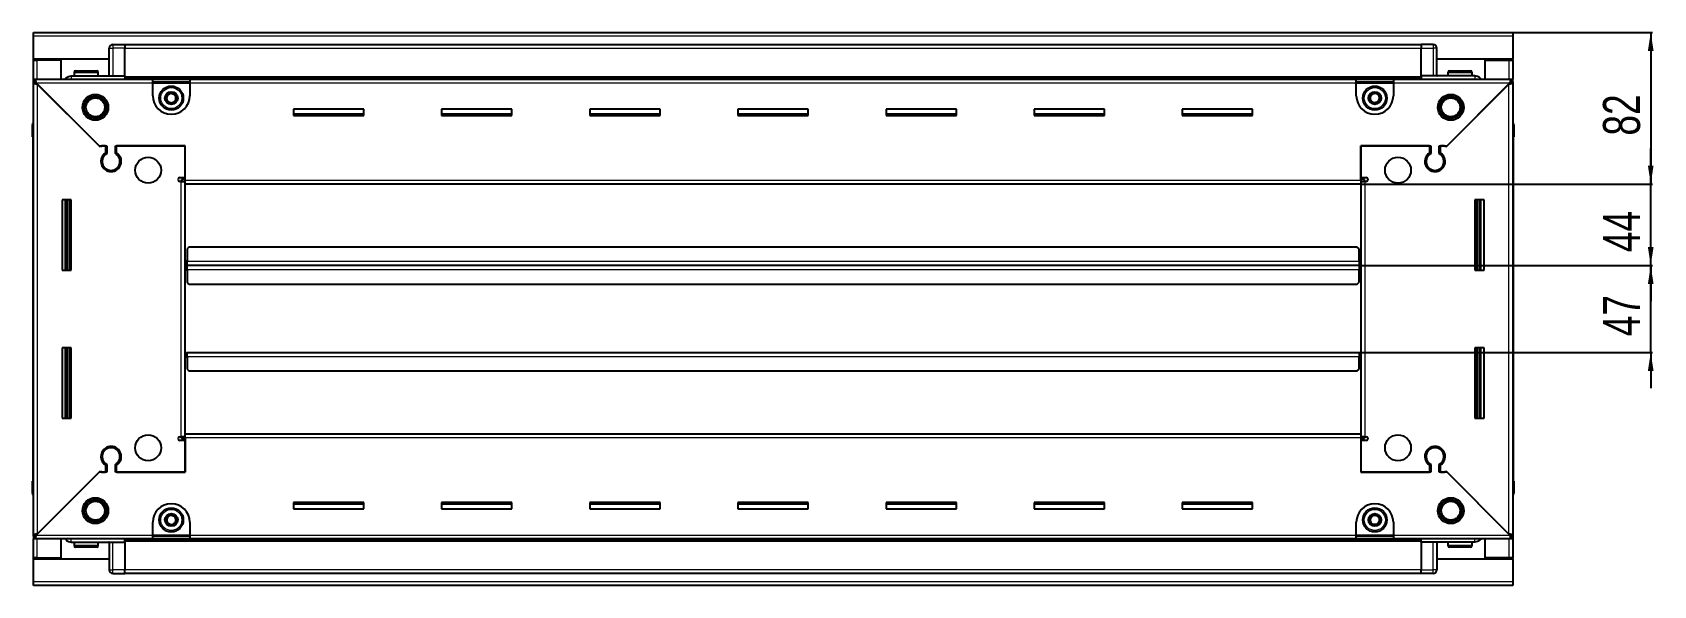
# Model space of a CAD drawing. Header units: millimetres. Extents: x 799 to 4278, y -297 to 1771.
# Drawn here: x 3403 to 4278, y 1344 to 1643 of the extents above; entities that cross this region are included whole.
import ezdxf

# ---------------------------------------------------------------- set-up
doc = ezdxf.new("R2010")
doc.units = ezdxf.units.MM
doc.layers.add('FORMAT', color=7, linetype='Continuous')
doc.styles.add('SLDTEXTSTYLE0', font='TXT', dxfattribs={"width": 0.75})
doc.dimstyles.new('SLDDIMSTYLE0', dxfattribs={"dimtxt": 20, "dimasz": 10, "dimexe": 0, "dimexo": 0.0625, "dimgap": 5, "dimtad": 2, "dimdec": 1, "dimrnd": 1e-09, "dimzin": 12, "dimdsep": 46, "dimtxsty": 'SLDTEXTSTYLE0', "dimsah": 1, "dimcen": 0.09, "dimadec": 0, "dimazin": 3, "dimtfac": 1, "dimtofl": 0, "dimtmove": 0, "dimatfit": 3, "dimfxl": 0, "dimfrac": 2, "dimtolj": 1, "dimtzin": 12, "dimarcsym": 0})
doc.dimstyles.new('SLDDIMSTYLE1', dxfattribs={"dimtxt": 20, "dimasz": 10, "dimexe": 0, "dimexo": 0.0625, "dimgap": 5, "dimtad": 2, "dimdec": 1, "dimrnd": 1e-09, "dimzin": 12, "dimdsep": 46, "dimtxsty": 'SLDTEXTSTYLE0', "dimsah": 1, "dimcen": 0.09, "dimadec": 0, "dimazin": 3, "dimtfac": 1, "dimtmove": 0, "dimatfit": 0, "dimfxl": 0, "dimfrac": 2, "dimtolj": 1, "dimtzin": 12, "dimarcsym": 0})

# ---------------------------------------------------------------- blocks, each defined once
blk = doc.blocks.new('_D_5')
at = {"layer": 'FORMAT'}
for p, q in [((4202.19, 1643.43), (4277.68, 1643.43)), ((4276.68, 1643.43), (4276.68, 1561.43)), ((4120.19, 1561.43), (4277.68, 1561.43))]:
    blk.add_line(p, q, dxfattribs=at)
for points in [[(4276.68, 1643.43), (4275.15, 1633.43), (4278.22, 1633.43)], [(4276.68, 1561.43), (4278.22, 1571.43), (4275.15, 1571.43)]]:
    blk.add_solid(points, dxfattribs=at)
at = {"layer": 'FORMAT', "insert": (4250.9, 1587.66), "char_height": 20, "attachment_point": 1, "rotation": 90, "style": 'SLDTEXTSTYLE0'}
blk.add_mtext('82', dxfattribs=at)
blk = doc.blocks.new('_D_6')
at = {"layer": 'FORMAT'}
for p, q in [((4276.68, 1561.43), (4276.68, 1580.66)), ((4120.19, 1561.43), (4277.68, 1561.43)), ((4276.68, 1517.43), (4276.68, 1561.43)), ((4119.19, 1517.43), (4277.68, 1517.43)), ((4276.68, 1517.43), (4276.68, 1498.2))]:
    blk.add_line(p, q, dxfattribs=at)
for points in [[(4276.68, 1561.43), (4278.22, 1571.43), (4275.15, 1571.43)], [(4276.68, 1517.43), (4275.15, 1507.43), (4278.22, 1507.43)]]:
    blk.add_solid(points, dxfattribs=at)
at = {"layer": 'FORMAT', "insert": (4250.9, 1524.66), "char_height": 20, "attachment_point": 1, "rotation": 90, "style": 'SLDTEXTSTYLE0'}
blk.add_mtext('44', dxfattribs=at)
blk = doc.blocks.new('_D_7')
at = {"layer": 'FORMAT'}
for p, q in [((4276.68, 1517.43), (4276.68, 1536.66)), ((4119.19, 1517.43), (4277.68, 1517.43)), ((4276.68, 1470.43), (4276.68, 1517.43)), ((4119.19, 1470.43), (4277.68, 1470.43)), ((4276.68, 1470.43), (4276.68, 1451.2))]:
    blk.add_line(p, q, dxfattribs=at)
for points in [[(4276.68, 1517.43), (4278.22, 1527.43), (4275.15, 1527.43)], [(4276.68, 1470.43), (4275.15, 1460.43), (4278.22, 1460.43)]]:
    blk.add_solid(points, dxfattribs=at)
at = {"layer": 'FORMAT', "insert": (4250.9, 1479.16), "char_height": 20, "attachment_point": 1, "rotation": 90, "style": 'SLDTEXTSTYLE0'}
blk.add_mtext('47', dxfattribs=at)

msp = doc.modelspace()

# ---------------------------------------------------------------- linework, layer by layer
at = {"color": 7, "linetype": 'Continuous', "lineweight": 25}
for p, q in [((3403.18, 1641.33), (3403.18, 1643.43)), ((3403.18, 1643.43), (4202.18, 1643.43)), ((3403.18, 1628.93), (3403.18, 1641.33)), ((4202.18, 1643.43), (4202.18, 1641.33)), ((4202.18, 1641.33), (4202.18, 1628.93)), ((3444.18, 1628.93), (3403.18, 1628.93)), ((3403.18, 1628.43), (3403.18, 1628.93)), ((3404.68, 1628.43), (3404.68, 1628.93)), ((3444.18, 1619.93), (3444.18, 1634.93)), ((3444.86, 1636.43), (3444.86, 1636.43)), ((3446.18, 1636.93), (3452.68, 1636.93)), ((3446.18, 1636.93), (3452.68, 1636.93)), ((3452.68, 1636.93), (3452.68, 1636.93)), ((3452.68, 1636.93), (3452.68, 1636.93)), ((3452.68, 1636.93), (3452.68, 1634.93)), ((4152.68, 1636.78), (3452.68, 1636.78)), ((3452.68, 1619.93), (3452.68, 1634.93)), ((4152.68, 1636.93), (4152.68, 1636.93)), ((4159.18, 1636.93), (4152.68, 1636.93)), ((4159.18, 1636.93), (4152.68, 1636.93)), ((4152.68, 1636.93), (4152.68, 1634.93)), ((4152.68, 1619.93), (4152.68, 1634.93)), ((4161.18, 1634.93), (4161.18, 1634.93)), ((4161.18, 1619.93), (4161.18, 1634.93)), ((4202.18, 1628.93), (4161.18, 1628.93)), ((4200.68, 1628.43), (4200.68, 1628.93)), ((4202.18, 1628.43), (4202.18, 1628.93)), ((3403.18, 1618.18), (3403.18, 1628.43)), ((3403.18, 1628.43), (3405.28, 1628.43)), ((3418.18, 1628.43), (3405.28, 1628.43)), ((3418.18, 1618.18), (3418.18, 1628.43)), ((3423.68, 1619.93), (3452.68, 1619.93)), ((3425.18, 1621.83), (3425.18, 1619.93)), ((3425.98, 1622.63), (3437.38, 1622.63)), ((3438.18, 1619.93), (3438.18, 1621.83)), ((3452.68, 1619.93), (3452.68, 1619.43)), ((4152.68, 1619.93), (4152.68, 1619.43)), ((4181.68, 1619.93), (4152.68, 1619.93)), ((4167.18, 1621.83), (4167.18, 1619.93)), ((4167.98, 1622.63), (4179.38, 1622.63)), ((4180.18, 1619.93), (4180.18, 1621.83)), ((4187.18, 1618.18), (4187.18, 1628.43)), ((4187.18, 1628.43), (4200.08, 1628.43)), ((4200.08, 1628.43), (4202.18, 1628.43)), ((4202.18, 1628.43), (4202.18, 1618.18)), ((3403.18, 1616.68), (3403.18, 1618.18)), ((3403.18, 1618.18), (3404.18, 1618.18)), ((3403.18, 1616.18), (3403.18, 1616.68)), ((3403.18, 1616.68), (3404.18, 1616.68)), ((3403.18, 1371.68), (3403.18, 1616.18)), ((3404.68, 1616.18), (3403.18, 1616.18)), ((3404.18, 1618.18), (3467.68, 1618.18)), ((3404.18, 1616.68), (3404.18, 1618.18)), ((3404.78, 1616.08), (3438.68, 1582.18)), ((3439.38, 1581.48), (3405.28, 1615.58)), ((3452.68, 1618.78), (4152.68, 1618.78)), ((3467.68, 1616.08), (3467.68, 1618.18)), ((3467.68, 1618.18), (3487.68, 1618.18)), ((3467.68, 1616.68), (3487.68, 1616.68)), ((3467.68, 1609.18), (3467.68, 1616.08)), ((3487.68, 1618.18), (4117.68, 1618.18)), ((3487.68, 1618.18), (3487.68, 1616.08)), ((3487.68, 1616.08), (3487.68, 1609.18)), ((4117.68, 1616.08), (4117.68, 1618.18)), ((4117.68, 1618.18), (4137.68, 1618.18)), ((4117.68, 1616.68), (4137.68, 1616.68)), ((4117.68, 1609.18), (4117.68, 1616.08)), ((4137.68, 1618.18), (4201.18, 1618.18)), ((4137.68, 1618.18), (4137.68, 1616.08)), ((4137.68, 1616.08), (4137.68, 1609.18)), ((4200.08, 1615.58), (4165.98, 1581.48)), ((4166.68, 1582.18), (4200.58, 1616.08)), ((4200.68, 1616.18), (4202.18, 1616.18)), ((4201.18, 1616.68), (4201.18, 1618.18)), ((4201.18, 1618.18), (4202.18, 1618.18)), ((4201.18, 1616.68), (4202.18, 1616.68)), ((4202.18, 1616.68), (4202.18, 1618.18)), ((4202.18, 1616.68), (4202.18, 1616.18)), ((4202.18, 1616.18), (4202.18, 1371.68)), ((3581.68, 1601.93), (3543.68, 1601.93)), ((3543.68, 1601.93), (3543.68, 1598.43)), ((3581.68, 1599.18), (3543.68, 1599.18)), ((3543.68, 1598.43), (3581.68, 1598.43)), ((3581.68, 1598.43), (3581.68, 1601.93)), ((3661.68, 1601.93), (3623.68, 1601.93)), ((3623.68, 1601.93), (3623.68, 1598.43)), ((3661.68, 1599.18), (3623.68, 1599.18)), ((3623.68, 1598.43), (3661.68, 1598.43)), ((3661.68, 1598.43), (3661.68, 1601.93)), ((3741.68, 1601.93), (3703.68, 1601.93)), ((3703.68, 1601.93), (3703.68, 1598.43)), ((3741.68, 1599.18), (3703.68, 1599.18)), ((3703.68, 1598.43), (3741.68, 1598.43)), ((3741.68, 1598.43), (3741.68, 1601.93)), ((3821.68, 1601.93), (3783.68, 1601.93)), ((3783.68, 1601.93), (3783.68, 1598.43)), ((3821.68, 1599.18), (3783.68, 1599.18)), ((3783.68, 1598.43), (3821.68, 1598.43)), ((3821.68, 1598.43), (3821.68, 1601.93)), ((3901.68, 1601.93), (3863.68, 1601.93)), ((3863.68, 1601.93), (3863.68, 1598.43)), ((3901.68, 1599.18), (3863.68, 1599.18)), ((3863.68, 1598.43), (3901.68, 1598.43)), ((3901.68, 1598.43), (3901.68, 1601.93)), ((3981.68, 1601.93), (3943.68, 1601.93)), ((3943.68, 1601.93), (3943.68, 1598.43)), ((3981.68, 1599.18), (3943.68, 1599.18)), ((3943.68, 1598.43), (3981.68, 1598.43)), ((3981.68, 1598.43), (3981.68, 1601.93)), ((4061.68, 1601.93), (4023.68, 1601.93)), ((4023.68, 1601.93), (4023.68, 1598.43)), ((4061.68, 1599.18), (4023.68, 1599.18)), ((4023.68, 1598.43), (4061.68, 1598.43)), ((4061.68, 1598.43), (4061.68, 1601.93)), ((4202.18, 1594.76), (4202.18, 1594.76)), ((3402.68, 1593.43), (3402.68, 1586.93)), ((3402.68, 1586.93), (3402.68, 1593.43)), ((3402.68, 1586.93), (3402.68, 1586.93)), ((3403.18, 1586.93), (3402.68, 1586.93)), ((3402.83, 1586.93), (3402.83, 1400.93)), ((4202.18, 1586.93), (4202.68, 1586.93)), ((4202.53, 1400.93), (4202.53, 1586.93)), ((4202.68, 1593.43), (4202.68, 1586.93)), ((4202.68, 1586.93), (4202.68, 1593.43)), ((4202.68, 1586.93), (4202.68, 1586.93)), ((4202.68, 1586.93), (4202.68, 1586.93)), ((3438.68, 1582.18), (3442.88, 1582.18)), ((3440.08, 1582.18), (3439.38, 1581.48)), ((3442.18, 1582.18), (3440.08, 1582.18)), ((3442.18, 1582.18), (3442.18, 1578.29)), ((3442.88, 1582.18), (3442.88, 1577.9)), ((3447.48, 1582.18), (3485.18, 1582.18)), ((3447.48, 1577.9), (3447.48, 1582.18)), ((3448.18, 1578.29), (3448.18, 1582.18)), ((3485.18, 1582.18), (3448.18, 1582.18)), ((3485.18, 1563.53), (3485.18, 1582.18)), ((3485.18, 1564.93), (3485.18, 1582.18)), ((4120.18, 1582.18), (4157.88, 1582.18)), ((4120.18, 1563.53), (4120.18, 1582.18)), ((4120.18, 1582.18), (4120.18, 1564.93)), ((4157.18, 1582.18), (4120.18, 1582.18)), ((4157.18, 1582.18), (4157.18, 1578.29)), ((4157.88, 1582.18), (4157.88, 1577.9)), ((4162.48, 1582.18), (4166.68, 1582.18)), ((4162.48, 1577.9), (4162.48, 1582.18)), ((4165.28, 1582.18), (4163.18, 1582.18)), ((4163.18, 1578.29), (4163.18, 1582.18)), ((4165.98, 1581.48), (4165.28, 1582.18)), ((3443.18, 1569.32), (3443.18, 1568.56)), ((4162.18, 1569.32), (4162.18, 1568.56)), ((3482.33, 1564.93), (3485.18, 1564.93)), ((3483.08, 1562.93), (3482.33, 1562.93)), ((3483.08, 1562.93), (3485.18, 1562.93)), ((3485.18, 1563.93), (3483.18, 1563.93)), ((3483.18, 1563.93), (3483.18, 1562.93)), ((3485.18, 1561.43), (3485.18, 1563.53)), ((4120.18, 1561.43), (3485.18, 1561.43)), ((3485.18, 1426.43), (3485.18, 1561.43)), ((4120.18, 1564.93), (4123.03, 1564.93)), ((4122.18, 1563.93), (4120.18, 1563.93)), ((4120.18, 1563.53), (4120.18, 1561.43)), ((4120.18, 1562.93), (4122.28, 1562.93)), ((4120.18, 1561.43), (4120.18, 1426.43)), ((4122.18, 1562.93), (4122.18, 1563.93)), ((4123.03, 1562.93), (4122.28, 1562.93)), ((3423.68, 1552.93), (3418.68, 1552.93)), ((3418.68, 1552.93), (3418.68, 1514.93)), ((3420.83, 1514.93), (3420.83, 1552.93)), ((3422.63, 1514.93), (3422.63, 1552.93)), ((3422.66, 1514.93), (3422.66, 1552.93)), ((3423.68, 1514.93), (3423.68, 1552.93)), ((4181.68, 1552.93), (4181.68, 1514.93)), ((4186.68, 1552.93), (4181.68, 1552.93)), ((4182.71, 1552.93), (4182.71, 1514.93)), ((4182.74, 1552.93), (4182.74, 1514.93)), ((4184.53, 1552.93), (4184.53, 1514.93)), ((4186.68, 1514.93), (4186.68, 1552.93)), ((3487.18, 1527.43), (3486.18, 1526.43)), ((3486.18, 1526.43), (3486.18, 1519.53)), ((4118.18, 1527.43), (3487.18, 1527.43)), ((4119.18, 1526.43), (4118.18, 1527.43)), ((4119.18, 1519.53), (4119.18, 1526.43)), ((3418.68, 1514.93), (3423.68, 1514.93)), ((3485.93, 1517.43), (3485.18, 1517.43)), ((3486.18, 1520.28), (3485.93, 1520.28)), ((3485.93, 1520.28), (3485.93, 1517.43)), ((3485.93, 1517.43), (3485.93, 1514.58)), ((3486.18, 1517.43), (3486.18, 1519.53)), ((3486.18, 1515.33), (3486.18, 1517.43)), ((4119.18, 1517.43), (3486.18, 1517.43)), ((3486.18, 1515.33), (3486.18, 1508.43)), ((4119.43, 1520.28), (4119.18, 1520.28)), ((4119.18, 1519.53), (4119.18, 1517.43)), ((4119.18, 1517.43), (4119.18, 1515.33)), ((4119.18, 1508.43), (4119.18, 1515.33)), ((4119.43, 1517.43), (4119.43, 1520.28)), ((4119.43, 1514.58), (4119.43, 1517.43)), ((4120.18, 1517.43), (4119.43, 1517.43)), ((4181.68, 1514.93), (4186.68, 1514.93)), ((3485.93, 1514.58), (3486.18, 1514.58)), ((3486.18, 1508.43), (3487.18, 1507.43)), ((3487.18, 1507.43), (4118.18, 1507.43)), ((4118.18, 1507.43), (4119.18, 1508.43)), ((4119.18, 1514.58), (4119.43, 1514.58)), ((3423.68, 1472.93), (3418.68, 1472.93)), ((3418.68, 1472.93), (3418.68, 1434.93)), ((3420.83, 1434.93), (3420.83, 1472.93)), ((3422.63, 1434.93), (3422.63, 1472.93)), ((3422.66, 1434.93), (3422.66, 1472.93)), ((3423.68, 1434.93), (3423.68, 1472.93)), ((4181.68, 1472.93), (4181.68, 1434.93)), ((4186.68, 1472.93), (4181.68, 1472.93)), ((4182.71, 1472.93), (4182.71, 1434.93)), ((4182.74, 1472.93), (4182.74, 1434.93)), ((4184.53, 1472.93), (4184.53, 1434.93)), ((4186.68, 1434.93), (4186.68, 1472.93)), ((3485.18, 1470.43), (3485.93, 1470.43)), ((3485.93, 1470.43), (3485.93, 1467.58)), ((3485.93, 1467.58), (3486.18, 1467.58)), ((3486.18, 1470.43), (4119.18, 1470.43)), ((3486.18, 1468.33), (3486.18, 1470.43)), ((3486.18, 1468.33), (3486.18, 1461.43)), ((4119.18, 1470.43), (4119.18, 1468.33)), ((4119.18, 1461.43), (4119.18, 1468.33)), ((4119.18, 1467.58), (4119.43, 1467.58)), ((4119.43, 1467.58), (4119.43, 1470.43)), ((4119.43, 1470.43), (4120.18, 1470.43)), ((3486.18, 1461.43), (3487.18, 1460.43)), ((3487.18, 1460.43), (4118.18, 1460.43)), ((4118.18, 1460.43), (4119.18, 1461.43)), ((3418.68, 1434.93), (3423.68, 1434.93)), ((4181.68, 1434.93), (4186.68, 1434.93)), ((3443.18, 1419.31), (3443.18, 1418.55)), ((3482.33, 1424.93), (3483.08, 1424.93)), ((3485.18, 1422.93), (3482.33, 1422.93)), ((3485.18, 1424.93), (3483.08, 1424.93)), ((3483.18, 1424.93), (3483.18, 1423.93)), ((3483.18, 1423.93), (3485.18, 1423.93)), ((3485.18, 1426.43), (4120.18, 1426.43)), ((3485.18, 1424.33), (3485.18, 1426.43)), ((3485.18, 1424.33), (3485.18, 1405.68)), ((3485.18, 1405.68), (3485.18, 1422.93)), ((4120.18, 1426.43), (4120.18, 1424.33)), ((4122.28, 1424.93), (4120.18, 1424.93)), ((4120.18, 1424.33), (4120.18, 1405.68)), ((4120.18, 1423.93), (4122.18, 1423.93)), ((4120.18, 1422.93), (4120.18, 1405.68)), ((4123.03, 1422.93), (4120.18, 1422.93)), ((4122.18, 1423.93), (4122.18, 1424.93)), ((4122.28, 1424.93), (4123.03, 1424.93)), ((4162.18, 1419.31), (4162.18, 1418.55)), ((3442.88, 1409.97), (3442.88, 1405.68)), ((3447.48, 1405.68), (3447.48, 1409.97)), ((4157.88, 1409.97), (4157.88, 1405.68)), ((4162.48, 1405.68), (4162.48, 1409.97)), ((3402.68, 1394.43), (3402.68, 1400.93)), ((3402.68, 1400.93), (3402.68, 1400.93)), ((3402.68, 1400.93), (3402.68, 1400.93)), ((3402.68, 1400.93), (3402.68, 1394.43)), ((3403.18, 1400.93), (3402.68, 1400.93)), ((3438.68, 1405.68), (3404.78, 1371.78)), ((3405.28, 1372.28), (3439.38, 1406.38)), ((3442.88, 1405.68), (3438.68, 1405.68)), ((3439.38, 1406.38), (3440.08, 1405.68)), ((3440.08, 1405.68), (3442.18, 1405.68)), ((3442.18, 1409.57), (3442.18, 1405.68)), ((3485.18, 1405.68), (3447.48, 1405.68)), ((3448.18, 1405.68), (3448.18, 1409.57)), ((3448.18, 1405.68), (3485.18, 1405.68)), ((4157.88, 1405.68), (4120.18, 1405.68)), ((4120.18, 1405.68), (4157.18, 1405.68)), ((4157.18, 1409.57), (4157.18, 1405.68)), ((4166.68, 1405.68), (4162.48, 1405.68)), ((4163.18, 1405.68), (4163.18, 1409.57)), ((4163.18, 1405.68), (4165.28, 1405.68)), ((4165.28, 1405.68), (4165.98, 1406.38)), ((4165.98, 1406.38), (4200.08, 1372.28)), ((4200.58, 1371.78), (4166.68, 1405.68)), ((4202.18, 1400.93), (4202.68, 1400.93)), ((4202.68, 1400.93), (4202.68, 1400.93)), ((4202.68, 1394.43), (4202.68, 1400.93)), ((4202.68, 1400.93), (4202.68, 1394.43)), ((3403.18, 1393.11), (3403.18, 1393.11)), ((3581.68, 1389.43), (3543.68, 1389.43)), ((3543.68, 1389.43), (3543.68, 1385.93)), ((3543.68, 1388.68), (3581.68, 1388.68)), ((3543.68, 1385.93), (3581.68, 1385.93)), ((3581.68, 1385.93), (3581.68, 1389.43)), ((3661.68, 1389.43), (3623.68, 1389.43)), ((3623.68, 1389.43), (3623.68, 1385.93)), ((3623.68, 1388.68), (3661.68, 1388.68)), ((3623.68, 1385.93), (3661.68, 1385.93)), ((3661.68, 1385.93), (3661.68, 1389.43)), ((3741.68, 1389.43), (3703.68, 1389.43)), ((3703.68, 1389.43), (3703.68, 1385.93)), ((3703.68, 1388.68), (3741.68, 1388.68)), ((3703.68, 1385.93), (3741.68, 1385.93)), ((3741.68, 1385.93), (3741.68, 1389.43)), ((3821.68, 1389.43), (3783.68, 1389.43)), ((3783.68, 1389.43), (3783.68, 1385.93)), ((3783.68, 1388.68), (3821.68, 1388.68)), ((3783.68, 1385.93), (3821.68, 1385.93)), ((3821.68, 1385.93), (3821.68, 1389.43)), ((3901.68, 1389.43), (3863.68, 1389.43)), ((3863.68, 1389.43), (3863.68, 1385.93)), ((3863.68, 1388.68), (3901.68, 1388.68)), ((3863.68, 1385.93), (3901.68, 1385.93)), ((3901.68, 1385.93), (3901.68, 1389.43)), ((3981.68, 1389.43), (3943.68, 1389.43)), ((3943.68, 1389.43), (3943.68, 1385.93)), ((3943.68, 1388.68), (3981.68, 1388.68)), ((3943.68, 1385.93), (3981.68, 1385.93)), ((3981.68, 1385.93), (3981.68, 1389.43)), ((4061.68, 1389.43), (4023.68, 1389.43)), ((4023.68, 1389.43), (4023.68, 1385.93)), ((4023.68, 1388.68), (4061.68, 1388.68)), ((4023.68, 1385.93), (4061.68, 1385.93)), ((4061.68, 1385.93), (4061.68, 1389.43)), ((3467.68, 1371.78), (3467.68, 1378.68)), ((3487.68, 1378.68), (3487.68, 1371.78)), ((4117.68, 1371.78), (4117.68, 1378.68)), ((4137.68, 1378.68), (4137.68, 1371.78)), ((3403.18, 1371.18), (3403.18, 1371.68)), ((3404.68, 1371.68), (3403.18, 1371.68)), ((3403.18, 1371.18), (3403.18, 1369.68)), ((3404.18, 1371.18), (3403.18, 1371.18)), ((3403.18, 1359.43), (3403.18, 1369.68)), ((3404.18, 1369.68), (3403.18, 1369.68)), ((3404.18, 1371.18), (3404.18, 1369.68)), ((3467.68, 1369.68), (3404.18, 1369.68)), ((3418.18, 1359.43), (3418.18, 1369.68)), ((3423.68, 1367.93), (3452.68, 1367.93)), ((3425.18, 1367.93), (3425.18, 1366.03)), ((3438.18, 1366.03), (3438.18, 1367.93)), ((3444.18, 1367.93), (3444.18, 1352.93)), ((4152.68, 1369.08), (3452.68, 1369.08)), ((3452.68, 1367.93), (3452.68, 1368.43)), ((3452.68, 1367.93), (3452.68, 1352.93)), ((3467.68, 1369.68), (3467.68, 1371.78)), ((3487.68, 1371.18), (3467.68, 1371.18)), ((3487.68, 1369.68), (3467.68, 1369.68)), ((3487.68, 1371.78), (3487.68, 1369.68)), ((4117.68, 1369.68), (3487.68, 1369.68)), ((4117.68, 1369.68), (4117.68, 1371.78)), ((4137.68, 1371.18), (4117.68, 1371.18)), ((4137.68, 1369.68), (4117.68, 1369.68)), ((4137.68, 1371.78), (4137.68, 1369.68)), ((4201.18, 1369.68), (4137.68, 1369.68)), ((4152.68, 1367.93), (4152.68, 1368.43)), ((4181.68, 1367.93), (4152.68, 1367.93)), ((4152.68, 1367.93), (4152.68, 1352.93)), ((4161.18, 1367.93), (4161.18, 1352.93)), ((4167.18, 1367.93), (4167.18, 1366.03)), ((4180.18, 1366.03), (4180.18, 1367.93)), ((4187.18, 1359.43), (4187.18, 1369.68)), ((4200.68, 1371.68), (4202.18, 1371.68)), ((4201.18, 1371.18), (4201.18, 1369.68)), ((4202.18, 1371.18), (4201.18, 1371.18)), ((4202.18, 1369.68), (4201.18, 1369.68)), ((4202.18, 1371.68), (4202.18, 1371.18)), ((4202.18, 1371.18), (4202.18, 1369.68)), ((4202.18, 1369.68), (4202.18, 1359.43)), ((3405.28, 1359.43), (3403.18, 1359.43)), ((3403.18, 1358.93), (3403.18, 1359.43)), ((3403.18, 1358.93), (3444.18, 1358.93)), ((3403.18, 1346.53), (3403.18, 1358.93)), ((3404.68, 1358.93), (3404.68, 1359.43)), ((3405.28, 1359.43), (3418.18, 1359.43)), ((3429.76, 1365.23), (3425.98, 1365.23)), ((3437.38, 1365.23), (3429.76, 1365.23)), ((4161.18, 1358.93), (4202.18, 1358.93)), ((4174.98, 1365.23), (4167.98, 1365.23)), ((4179.38, 1365.23), (4174.98, 1365.23)), ((4200.08, 1359.43), (4187.18, 1359.43)), ((4202.18, 1359.43), (4200.08, 1359.43)), ((4200.68, 1358.93), (4200.68, 1359.43)), ((4202.18, 1358.93), (4202.18, 1359.43)), ((4202.18, 1358.93), (4202.18, 1346.53)), ((3444.18, 1352.93), (3444.18, 1352.93)), ((3446.18, 1350.93), (3452.68, 1350.93)), ((3446.18, 1350.93), (3452.68, 1350.93)), ((3452.68, 1350.93), (3452.68, 1352.93)), ((3452.68, 1351.08), (4152.68, 1351.08)), ((3452.68, 1350.93), (3452.68, 1350.93)), ((4152.68, 1350.93), (4152.68, 1352.93)), ((4152.68, 1350.93), (4152.68, 1350.93)), ((4159.18, 1350.93), (4152.68, 1350.93)), ((4152.68, 1350.93), (4152.68, 1350.93)), ((4159.18, 1350.93), (4152.68, 1350.93)), ((4160.51, 1351.43), (4160.51, 1351.43)), ((3403.18, 1344.43), (3403.18, 1346.53)), ((4202.18, 1344.43), (3403.18, 1344.43)), ((4202.18, 1346.53), (4202.18, 1344.43))]:
    msp.add_line(p, q, dxfattribs=at)
at = {"color": 8, "linetype": 'Continuous', "lineweight": 18}
for p, q in [((4202.18, 1641.33), (3403.18, 1641.33)), ((3405.28, 1628.43), (3405.28, 1628.93)), ((3444.18, 1634.93), (3446.18, 1634.93)), ((3446.18, 1636.93), (3446.18, 1634.93)), ((3446.18, 1634.93), (3446.18, 1619.93)), ((3452.68, 1634.93), (3446.18, 1634.93)), ((4152.68, 1634.78), (3452.68, 1634.78)), ((4152.68, 1634.93), (4159.18, 1634.93)), ((4159.18, 1636.93), (4159.18, 1634.93)), ((4159.18, 1634.93), (4159.18, 1619.93)), ((4161.18, 1634.93), (4159.18, 1634.93)), ((4200.08, 1628.93), (4200.08, 1628.43)), ((3405.28, 1618.18), (3405.28, 1628.43)), ((3425.18, 1621.83), (3438.18, 1621.83)), ((4167.18, 1621.83), (4180.18, 1621.83)), ((4200.08, 1628.43), (4200.08, 1618.18)), ((3467.68, 1616.08), (3404.78, 1616.08)), ((3405.28, 1615.58), (3405.28, 1372.28)), ((4152.68, 1619.43), (3452.68, 1619.43)), ((4152.68, 1618.2), (3452.68, 1618.2)), ((3467.68, 1616.08), (3487.68, 1616.08)), ((4117.68, 1616.08), (3487.68, 1616.08)), ((4117.68, 1616.08), (4137.68, 1616.08)), ((4200.58, 1616.08), (4137.68, 1616.08)), ((4200.08, 1372.28), (4200.08, 1615.58)), ((3403.18, 1593.43), (3402.68, 1593.43)), ((4202.18, 1593.43), (4202.68, 1593.43)), ((3483.08, 1424.93), (3483.08, 1562.93)), ((3485.18, 1563.53), (4120.18, 1563.53)), ((4122.28, 1562.93), (4122.28, 1424.93)), ((3420.18, 1552.93), (3420.18, 1514.93)), ((3421.42, 1552.93), (3421.42, 1514.93)), ((4183.95, 1514.93), (4183.95, 1552.93)), ((4185.18, 1514.93), (4185.18, 1552.93)), ((4119.18, 1519.53), (3486.18, 1519.53)), ((3486.18, 1515.33), (4119.18, 1515.33)), ((3420.18, 1472.93), (3420.18, 1434.93)), ((3421.42, 1472.93), (3421.42, 1434.93)), ((4183.95, 1434.93), (4183.95, 1472.93)), ((4185.18, 1434.93), (4185.18, 1472.93)), ((3486.18, 1468.33), (4119.18, 1468.33)), ((4120.18, 1424.33), (3485.18, 1424.33)), ((3403.18, 1394.43), (3402.68, 1394.43)), ((4202.18, 1394.43), (4202.68, 1394.43)), ((3404.78, 1371.78), (3467.68, 1371.78)), ((3405.28, 1359.43), (3405.28, 1369.68)), ((3429.49, 1366.03), (3425.18, 1366.03)), ((3438.18, 1366.03), (3429.49, 1366.03)), ((3446.18, 1352.93), (3446.18, 1367.93)), ((3452.68, 1369.67), (4152.68, 1369.67)), ((3452.68, 1368.43), (4152.68, 1368.43)), ((3487.68, 1371.78), (3467.68, 1371.78)), ((3487.68, 1371.78), (4117.68, 1371.78)), ((4137.68, 1371.78), (4117.68, 1371.78)), ((4137.68, 1371.78), (4200.58, 1371.78)), ((4159.18, 1352.93), (4159.18, 1367.93)), ((4175.16, 1366.03), (4167.18, 1366.03)), ((4180.18, 1366.03), (4175.16, 1366.03)), ((4200.08, 1369.68), (4200.08, 1359.43)), ((3405.28, 1358.93), (3405.28, 1359.43)), ((4200.08, 1359.43), (4200.08, 1358.93)), ((3444.18, 1352.93), (3446.18, 1352.93)), ((3452.68, 1352.93), (3446.18, 1352.93)), ((3446.18, 1350.93), (3446.18, 1352.93)), ((3452.68, 1353.08), (4152.68, 1353.08)), ((4152.68, 1352.93), (4159.18, 1352.93)), ((4161.18, 1352.93), (4159.18, 1352.93)), ((4159.18, 1350.93), (4159.18, 1352.93)), ((4202.18, 1346.53), (3403.18, 1346.53))]:
    msp.add_line(p, q, dxfattribs=at)
at = {"color": 7, "linetype": 'Continuous', "lineweight": 25}
for centre, radius in [((3477.68, 1607.93), 6.5), ((3477.68, 1607.93), 3.46), ((4127.68, 1607.93), 6.5), ((4127.68, 1607.93), 3.46), ((3436.68, 1602.93), 7), ((3436.68, 1602.93), 6.03), ((3436.68, 1602.93), 5.1), ((4168.68, 1602.93), 7), ((4168.68, 1602.93), 6.02), ((4168.68, 1602.93), 5.1), ((3465.18, 1568.93), 7), ((4140.18, 1568.93), 7), ((3465.18, 1418.93), 7), ((4140.18, 1418.93), 7), ((3436.68, 1384.93), 7), ((3436.68, 1384.93), 6.03), ((3436.68, 1384.93), 5.1), ((3477.68, 1379.93), 6.5), ((3477.68, 1379.93), 3.46), ((4127.68, 1379.93), 6.5), ((4127.68, 1379.93), 3.46), ((4168.68, 1384.93), 7), ((4168.68, 1384.93), 6.02), ((4168.68, 1384.93), 5.1)]:
    msp.add_circle(centre, radius, dxfattribs=at)
at = {"color": 8, "linetype": 'Continuous', "lineweight": 18}
for centre in [(3477.68, 1607.93), (4127.68, 1607.93), (3477.68, 1379.93), (4127.68, 1379.93)]:
    msp.add_circle(centre, 5.7, dxfattribs=at)
at = {"color": 7, "linetype": 'Continuous', "lineweight": 25}
for centre, radius, start, end in [((3446.18, 1634.93), 2, 90, 180), ((3446.18, 1634.93), 2, 90, 131.40962), ((4159.18, 1634.93), 2, 0, 90), ((4159.18, 1634.93), 2, 0, 90), ((3425.98, 1621.83), 0.8, 90, 180), ((3437.38, 1621.83), 0.8, 0, 90), ((3443.98, 1620.13), 0.2, 270, 0), ((4161.38, 1620.13), 0.2, 180, 270), ((4167.98, 1621.83), 0.8, 90, 180), ((4179.38, 1621.83), 0.8, 0, 90), ((3477.68, 1609.18), 10, 180, 270), ((3477.68, 1607.93), 2.5, 134.01559, 194.01559), ((3477.68, 1607.93), 2.5, 194.01559, 254.01559), ((3477.68, 1607.93), 2.5, 74.01559, 134.01559), ((3477.68, 1607.93), 2.5, 254.01559, 314.01559), ((3477.68, 1609.18), 10, 270, 0), ((3477.68, 1607.93), 2.5, 14.01559, 74.01559), ((3477.68, 1607.93), 2.5, 314.01559, 14.01559), ((4127.68, 1609.18), 10, 180, 270), ((4127.68, 1607.93), 2.5, 160.11158, 220.11158), ((4127.68, 1607.93), 2.5, 100.11158, 160.11158), ((4127.68, 1607.93), 2.5, 220.11158, 280.11158), ((4127.68, 1607.93), 2.5, 40.11158, 100.11158), ((4127.68, 1609.18), 10, 270, 0), ((4127.68, 1607.93), 2.5, 280.11158, 340.11158), ((4127.68, 1607.93), 2.5, 340.11158, 40.11158), ((3404.68, 1593.43), 2, 138.59038, 180), ((4200.68, 1593.43), 2, 0, 41.39416), ((3445.18, 1573.68), 5.5, 123.05573, 56.94427), ((3445.18, 1573.68), 4.8, 118.63099, 61.36901), ((4160.18, 1573.68), 5.5, 123.05573, 56.94427), ((4160.18, 1573.68), 4.8, 118.63099, 61.36901), ((3482.33, 1563.93), 1, 90, 270), ((4123.03, 1563.93), 1, 270, 90), ((3445.18, 1414.18), 5.5, 303.05573, 236.94427), ((3445.18, 1414.18), 4.8, 298.63099, 241.36901), ((3482.33, 1423.93), 1, 90, 270), ((4123.03, 1423.93), 1, 270, 90), ((4160.18, 1414.18), 5.5, 303.05573, 236.94427), ((4160.18, 1414.18), 4.8, 298.63099, 241.36901), ((3404.68, 1394.43), 2, 180, 199.56674), ((3404.68, 1394.43), 2, 180, 221.40962), ((3404.68, 1394.43), 2, 213.78451, 221.40962), ((4200.68, 1394.43), 2, 318.57492, 360), ((4200.68, 1394.43), 2, 318.59038, 0), ((3477.68, 1378.68), 10, 90, 180), ((3477.68, 1378.68), 10, 0, 90), ((4127.68, 1378.68), 10, 90, 180), ((4127.68, 1378.68), 10, 0, 90), ((3477.68, 1379.93), 2.5, 127.47401, 187.47401), ((3477.68, 1379.93), 2.5, 187.47401, 247.47401), ((3477.68, 1379.93), 2.5, 67.47401, 127.47401), ((3477.68, 1379.93), 2.5, 247.47401, 307.47401), ((3477.68, 1379.93), 2.5, 7.47401, 67.47401), ((3477.68, 1379.93), 2.5, 307.47401, 7.47401), ((4127.68, 1379.93), 2.5, 147.04236, 207.04236), ((4127.68, 1379.93), 2.5, 207.04236, 267.04236), ((4127.68, 1379.93), 2.5, 87.04236, 147.04236), ((4127.68, 1379.93), 2.5, 267.04236, 327.04236), ((4127.68, 1379.93), 2.5, 27.04236, 87.04236), ((4127.68, 1379.93), 2.5, 327.04236, 27.04236), ((3425.98, 1366.03), 0.8, 180, 270), ((3437.38, 1366.03), 0.8, 270, 360), ((3443.98, 1367.73), 0.2, 0, 90), ((4161.38, 1367.73), 0.2, 90, 180), ((4167.98, 1366.03), 0.8, 180, 270), ((4179.38, 1366.03), 0.8, 270, 0), ((3446.18, 1352.93), 2, 180, 270), ((3446.18, 1352.93), 2, 180, 270), ((4159.18, 1352.93), 2, 270, 0)]:
    msp.add_arc(centre, radius, start, end, dxfattribs=at)
for points, knots in [([(3420.47, 1618.18), (3420.59, 1618.38), (3420.98, 1619.03), (3422.13, 1619.74), (3423.17, 1619.87), (3423.68, 1619.93)], [0, 0, 0, 0, 0.1822499, 0.5911249, 1, 1, 1, 1]), ([(3452.68, 1619.93), (3452.68, 1619.9), (3452.68, 1619.82), (3452.68, 1619.2), (3452.68, 1618.64), (3452.68, 1618.27), (3452.68, 1618.26)], [0, 0, 0, 0, 0.330266, 0.660532, 0.990799, 1, 1, 1, 1]), ([(4152.68, 1619.93), (4152.68, 1619.9), (4152.68, 1619.82), (4152.68, 1619.2), (4152.68, 1618.64), (4152.68, 1618.27), (4152.68, 1618.26)], [0, 0, 0, 0, 0.330266, 0.660532, 0.990799, 1, 1, 1, 1]), ([(4184.9, 1618.18), (4184.78, 1618.38), (4184.39, 1619.03), (4183.24, 1619.74), (4182.2, 1619.87), (4181.68, 1619.93)], [0, 0, 0, 0, 0.18225, 0.591125, 1, 1, 1, 1]), ([(3403.18, 1616.18), (3403.21, 1616.14), (3403.26, 1616.05), (3403.66, 1615.91), (3404.21, 1615.78), (3404.79, 1615.67), (3405.16, 1615.61), (3405.28, 1615.58)], [0, 0, 0, 0, 0.230255, 0.448522, 0.666786, 0.88505, 1, 1, 1, 1]), ([(3404.78, 1616.08), (3404.74, 1616.34), (3404.65, 1616.83), (3404.51, 1617.47), (3404.38, 1617.94), (3404.27, 1618.16), (3404.21, 1618.18), (3404.18, 1618.18)], [0, 0, 0, 0, 0.230255, 0.448522, 0.666786, 0.88505, 1, 1, 1, 1]), ([(4200.08, 1615.58), (4200.34, 1615.63), (4200.83, 1615.72), (4201.47, 1615.85), (4201.94, 1615.98), (4202.16, 1616.09), (4202.18, 1616.16), (4202.18, 1616.18)], [0, 0, 0, 0, 0.230255, 0.448522, 0.666786, 0.88505, 1, 1, 1, 1]), ([(4201.18, 1618.18), (4201.14, 1618.16), (4201.05, 1618.11), (4200.91, 1617.71), (4200.78, 1617.15), (4200.67, 1616.57), (4200.61, 1616.21), (4200.58, 1616.08)], [0, 0, 0, 0, 0.230255, 0.448522, 0.666786, 0.88505, 1, 1, 1, 1]), ([(3474.91, 1608.73), (3475.28, 1609.09), (3475.97, 1609.76), (3476.66, 1610.42), (3476.98, 1610.73)], [0, 0, 0, 0, 0.5346859, 1, 1, 1, 1]), ([(3475.61, 1605.93), (3475.52, 1606.26), (3475.33, 1607.06), (3475.08, 1608.03), (3474.94, 1608.61), (3474.91, 1608.73)], [0, 0, 0, 0, 0.362901, 0.866875, 1, 1, 1, 1]), ([(3478.38, 1605.13), (3477.89, 1605.28), (3476.96, 1605.54), (3476.04, 1605.81), (3475.61, 1605.93)], [0, 0, 0, 0, 0.534686, 1, 1, 1, 1]), ([(3476.98, 1610.73), (3477.48, 1610.59), (3478.41, 1610.33), (3479.33, 1610.06), (3479.76, 1609.94)], [0, 0, 0, 0, 0.534686, 1, 1, 1, 1]), ([(3480.46, 1607.14), (3480.09, 1606.78), (3479.39, 1606.11), (3478.7, 1605.44), (3478.38, 1605.13)], [0, 0, 0, 0, 0.534686, 1, 1, 1, 1]), ([(3479.76, 1609.94), (3479.79, 1609.82), (3479.94, 1609.24), (3480.18, 1608.27), (3480.38, 1607.47), (3480.46, 1607.14)], [0, 0, 0, 0, 0.133125, 0.637099, 1, 1, 1, 1]), ([(4124.84, 1607.43), (4124.88, 1607.54), (4125.09, 1608.11), (4125.43, 1609.04), (4125.71, 1609.82), (4125.82, 1610.14)], [0, 0, 0, 0, 0.133125, 0.637099, 1, 1, 1, 1]), ([(4126.7, 1605.22), (4126.37, 1605.61), (4125.75, 1606.35), (4125.13, 1607.09), (4124.84, 1607.43)], [0, 0, 0, 0, 0.534686, 1, 1, 1, 1]), ([(4125.82, 1610.14), (4126.33, 1610.23), (4127.28, 1610.4), (4128.23, 1610.57), (4128.67, 1610.65)], [0, 0, 0, 0, 0.534686, 1, 1, 1, 1]), ([(4129.54, 1605.73), (4129.04, 1605.64), (4128.09, 1605.47), (4127.14, 1605.3), (4126.7, 1605.22)], [0, 0, 0, 0, 0.5346859, 1, 1, 1, 1]), ([(4128.67, 1610.65), (4129, 1610.25), (4129.62, 1609.52), (4130.24, 1608.78), (4130.53, 1608.44)], [0, 0, 0, 0, 0.534686, 1, 1, 1, 1]), ([(4130.53, 1608.44), (4130.41, 1608.12), (4130.13, 1607.34), (4129.79, 1606.41), (4129.59, 1605.84), (4129.54, 1605.73)], [0, 0, 0, 0, 0.362901, 0.866875, 1, 1, 1, 1]), ([(3475.02, 1381.04), (3475.12, 1381.12), (3475.59, 1381.48), (3476.38, 1382.09), (3477.03, 1382.59), (3477.31, 1382.8)], [0, 0, 0, 0, 0.133125, 0.637099, 1, 1, 1, 1]), ([(3475.39, 1378.18), (3475.33, 1378.69), (3475.2, 1379.65), (3475.08, 1380.6), (3475.02, 1381.04)], [0, 0, 0, 0, 0.534686, 1, 1, 1, 1]), ([(3478.06, 1377.07), (3477.58, 1377.27), (3476.69, 1377.64), (3475.81, 1378.01), (3475.39, 1378.18)], [0, 0, 0, 0, 0.534686, 1, 1, 1, 1]), ([(3477.31, 1382.8), (3477.78, 1382.6), (3478.68, 1382.23), (3479.56, 1381.86), (3479.97, 1381.69)], [0, 0, 0, 0, 0.534686, 1, 1, 1, 1]), ([(3480.35, 1378.83), (3480.08, 1378.62), (3479.42, 1378.12), (3478.63, 1377.51), (3478.16, 1377.15), (3478.06, 1377.07)], [0, 0, 0, 0, 0.362901, 0.866875, 1, 1, 1, 1]), ([(3479.97, 1381.69), (3480.04, 1381.18), (3480.17, 1380.22), (3480.29, 1379.27), (3480.35, 1378.83)], [0, 0, 0, 0, 0.534686, 1, 1, 1, 1]), ([(4124.8, 1380.08), (4125.08, 1380.52), (4125.61, 1381.33), (4126.13, 1382.13), (4126.37, 1382.51)], [0, 0, 0, 0, 0.534686, 1, 1, 1, 1]), ([(4126.11, 1377.51), (4125.88, 1377.97), (4125.44, 1378.83), (4125, 1379.69), (4124.8, 1380.08)], [0, 0, 0, 0, 0.534686, 1, 1, 1, 1]), ([(4129, 1377.36), (4128.65, 1377.38), (4127.83, 1377.42), (4126.84, 1377.47), (4126.24, 1377.51), (4126.11, 1377.51)], [0, 0, 0, 0, 0.362901, 0.866875, 1, 1, 1, 1]), ([(4126.37, 1382.51), (4126.5, 1382.5), (4127.09, 1382.47), (4128.09, 1382.42), (4128.91, 1382.37), (4129.25, 1382.36)], [0, 0, 0, 0, 0.133125, 0.637099, 1, 1, 1, 1]), ([(4130.57, 1379.79), (4130.29, 1379.35), (4129.76, 1378.54), (4129.24, 1377.74), (4129, 1377.36)], [0, 0, 0, 0, 0.534686, 1, 1, 1, 1]), ([(4129.25, 1382.36), (4129.49, 1381.9), (4129.93, 1381.04), (4130.36, 1380.18), (4130.57, 1379.79)], [0, 0, 0, 0, 0.5346859, 1, 1, 1, 1]), ([(3405.28, 1372.28), (3405.03, 1372.24), (3404.54, 1372.15), (3403.9, 1372.01), (3403.43, 1371.88), (3403.21, 1371.77), (3403.19, 1371.71), (3403.18, 1371.68)], [0, 0, 0, 0, 0.230255, 0.448522, 0.666786, 0.88505, 1, 1, 1, 1]), ([(3404.18, 1369.68), (3404.23, 1369.71), (3404.32, 1369.76), (3404.45, 1370.16), (3404.58, 1370.71), (3404.69, 1371.29), (3404.76, 1371.66), (3404.78, 1371.78)], [0, 0, 0, 0, 0.230255, 0.448522, 0.666786, 0.88505, 1, 1, 1, 1]), ([(3420.47, 1369.68), (3420.59, 1369.48), (3420.98, 1368.83), (3422.13, 1368.13), (3423.17, 1368), (3423.68, 1367.93)], [0, 0, 0, 0, 0.1822499, 0.5911249, 1, 1, 1, 1]), ([(3452.68, 1367.93), (3452.68, 1367.97), (3452.68, 1368.05), (3452.68, 1368.66), (3452.68, 1369.24), (3452.68, 1369.64), (3452.68, 1369.67)], [0, 0, 0, 0, 0.324279, 0.648558, 0.972836, 1, 1, 1, 1]), ([(4152.68, 1367.93), (4152.68, 1367.97), (4152.68, 1368.05), (4152.68, 1368.66), (4152.68, 1369.24), (4152.68, 1369.64), (4152.68, 1369.67)], [0, 0, 0, 0, 0.324279, 0.648558, 0.972836, 1, 1, 1, 1]), ([(4184.9, 1369.68), (4184.78, 1369.48), (4184.39, 1368.83), (4183.24, 1368.13), (4182.2, 1368), (4181.68, 1367.93)], [0, 0, 0, 0, 0.18225, 0.591125, 1, 1, 1, 1]), ([(4202.18, 1371.68), (4202.16, 1371.73), (4202.11, 1371.82), (4201.71, 1371.95), (4201.15, 1372.08), (4200.57, 1372.19), (4200.21, 1372.26), (4200.08, 1372.28)], [0, 0, 0, 0, 0.2302553, 0.4485219, 0.6667858, 0.8850496, 1, 1, 1, 1]), ([(4200.58, 1371.78), (4200.63, 1371.53), (4200.72, 1371.04), (4200.85, 1370.4), (4200.98, 1369.93), (4201.09, 1369.71), (4201.16, 1369.69), (4201.18, 1369.68)], [0, 0, 0, 0, 0.2302553, 0.4485219, 0.6667858, 0.8850496, 1, 1, 1, 1])]:
    msp.add_open_spline(points, degree=3, knots=knots, dxfattribs=at)
at = {"color": 8, "linetype": 'Continuous', "lineweight": 18}
for points, knots in [([(3423.68, 1619.93), (3423.68, 1619.89), (3423.68, 1619.81), (3423.68, 1619.38), (3423.68, 1618.92), (3423.68, 1618.51), (3423.68, 1618.24), (3423.68, 1618.18)], [0, 0, 0, 0, 0.3597529, 0.5534142, 0.7511852, 0.9489563, 1, 1, 1, 1]), ([(4181.68, 1619.93), (4181.68, 1619.89), (4181.68, 1619.81), (4181.68, 1619.38), (4181.68, 1618.92), (4181.68, 1618.51), (4181.68, 1618.24), (4181.68, 1618.18)], [0, 0, 0, 0, 0.359753, 0.553414, 0.751185, 0.948956, 1, 1, 1, 1]), ([(3423.68, 1367.93), (3423.68, 1367.98), (3423.68, 1368.05), (3423.68, 1368.49), (3423.68, 1368.94), (3423.68, 1369.36), (3423.68, 1369.63), (3423.68, 1369.68)], [0, 0, 0, 0, 0.359753, 0.553414, 0.751185, 0.948956, 1, 1, 1, 1]), ([(4181.68, 1367.93), (4181.68, 1367.98), (4181.68, 1368.05), (4181.68, 1368.49), (4181.68, 1368.94), (4181.68, 1369.36), (4181.68, 1369.63), (4181.68, 1369.68)], [0, 0, 0, 0, 0.3597529, 0.5534142, 0.7511852, 0.9489563, 1, 1, 1, 1])]:
    msp.add_open_spline(points, degree=3, knots=knots, dxfattribs=at)
at = {"color": 7, "linetype": 'Continuous', "lineweight": 25}
for points in [[(3404.78, 1616.08), (3404.73, 1616.16), (3404.63, 1616.32), (3404.48, 1616.52), (3404.33, 1616.66), (3404.23, 1616.67), (3404.18, 1616.68)], [(3404.68, 1616.18), (3404.69, 1616.13), (3404.71, 1616.03), (3404.85, 1615.88), (3405.05, 1615.73), (3405.21, 1615.63), (3405.28, 1615.58)], [(4200.08, 1615.58), (4200.16, 1615.63), (4200.32, 1615.73), (4200.52, 1615.88), (4200.66, 1616.03), (4200.67, 1616.13), (4200.68, 1616.18)], [(4201.18, 1616.68), (4201.13, 1616.67), (4201.03, 1616.66), (4200.88, 1616.52), (4200.73, 1616.32), (4200.63, 1616.16), (4200.58, 1616.08)], [(3404.18, 1371.18), (3404.23, 1371.19), (3404.33, 1371.21), (3404.48, 1371.35), (3404.63, 1371.55), (3404.73, 1371.71), (3404.78, 1371.78)], [(3405.28, 1372.28), (3405.21, 1372.23), (3405.05, 1372.13), (3404.85, 1371.98), (3404.71, 1371.83), (3404.69, 1371.73), (3404.68, 1371.68)], [(4200.68, 1371.68), (4200.67, 1371.73), (4200.66, 1371.83), (4200.52, 1371.98), (4200.32, 1372.13), (4200.16, 1372.23), (4200.08, 1372.28)], [(4200.58, 1371.78), (4200.63, 1371.71), (4200.73, 1371.55), (4200.88, 1371.35), (4201.03, 1371.21), (4201.13, 1371.19), (4201.18, 1371.18)]]:
    msp.add_open_spline(points, degree=3, dxfattribs=at)

# ---------------------------------------------------------------- dimensions: what is measured, and where the dimension line sits
at = {"layer": 'FORMAT'}
for base, p1, p2, dimstyle, picture, middle in [((4276.68, 1561.43), (4202.18, 1643.43), (4120.18, 1561.43), 'SLDDIMSTYLE0', '_D_5', (4276.68, 1602.43)), ((4276.68, 1561.43), (4119.18, 1517.43), (4120.18, 1561.43), 'SLDDIMSTYLE1', '_D_6', (4276.68, 1539.43)), ((4276.68, 1517.43), (4119.18, 1470.43), (4119.18, 1517.43), 'SLDDIMSTYLE1', '_D_7', (4276.68, 1493.93))]:
    dim = msp.add_linear_dim(base=base, p1=p1, p2=p2, angle=90, dimstyle=dimstyle, dxfattribs=at)
    dim.commit()
    dim.dimension.update_dxf_attribs({"geometry": picture, "text_midpoint": middle, "dimtype": 160})

doc.saveas('drawing.dxf')
